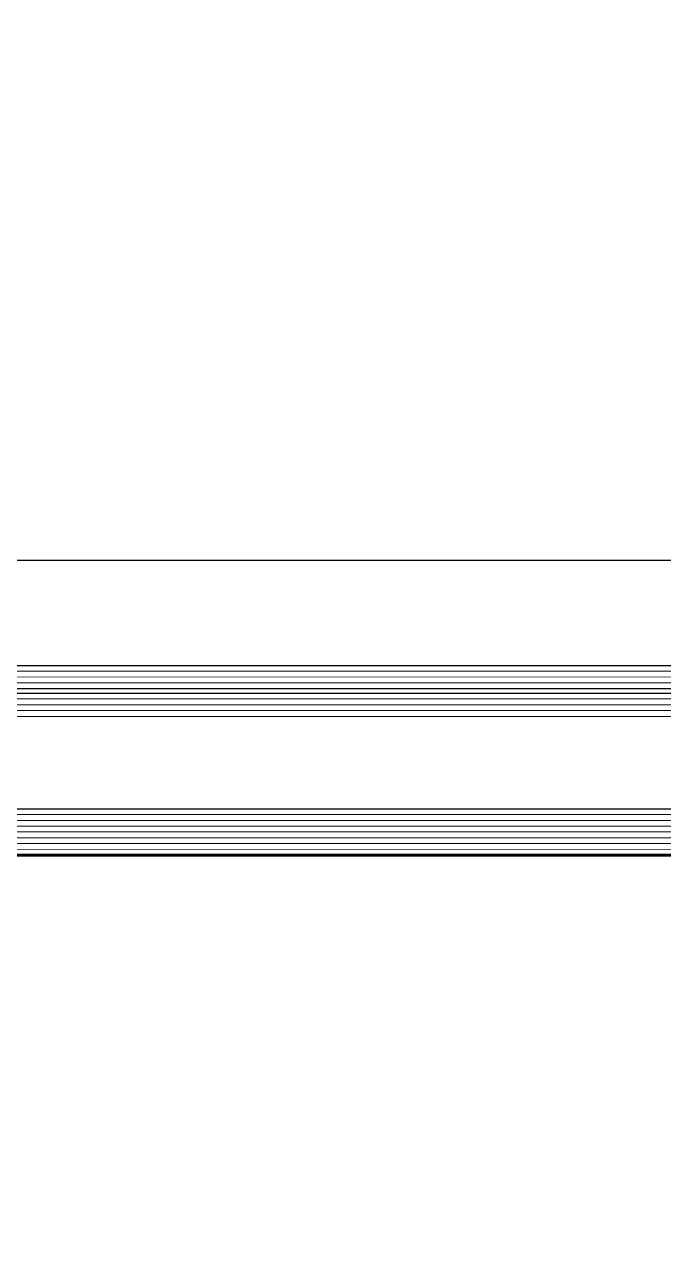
# Model space of a CAD drawing. Header units: centimetres. Extents: x -20963 to 233486, y -95276 to 159172.
# Drawn here: x 106912.03 to 106923.08, y 31741.49 to 31762.61 of the extents above; entities that cross this region are included whole.
import ezdxf

# ---------------------------------------------------------------- set-up
doc = ezdxf.new("R2010")
doc.units = ezdxf.units.CM
doc.header["$LTSCALE"] = 10
doc.header["$MEASUREMENT"] = 0
doc.linetypes.add('DASHDOT2', pattern=[0.5, 0.25, -0.125, 0, -0.125])
for name, color, linetype, lineweight in [('006 plans$0$$glazing$0$A-LIN-30', 2, 'Continuous', 30), ('006 plans$0$$glazing$0$Glazing', 3, 'Continuous', 25), ('006 plans$0$$glazing$0$Hatch', 89, 'Continuous', 13), ('006 plans$0$A-DOOR', 5, 'Continuous', 13), ('006 Slab Edge$0$A-SLB-EDG', 171, 'Continuous', 60)]:
    doc.layers.add(name, color=color, linetype=linetype, lineweight=lineweight)
doc.layers.add('A-MA-DEMISE LINE', color=10, linetype='DASHDOT2')
doc.layers.add('LP-DIMENSION_INT_100', color=51, linetype='Continuous')

# ---------------------------------------------------------------- blocks, each defined once
blk = doc.blocks.new('gfgf')
at = {"layer": '006 plans$0$$glazing$0$A-LIN-30', "color": 30}
blk.add_line((403698.47, 244851.03), (405366.2, 244850.99), dxfattribs=at)
at = {"layer": '006 plans$0$$glazing$0$Glazing', "linetype": 'Continuous'}
for p, q in [((403678.73, 244832.8), (405384.94, 244832.76)), ((403678.73, 244832.8), (405384.94, 244832.76)), ((403678.73, 244828.8), (405384.94, 244828.76)), ((403678.73, 244828.8), (405384.94, 244828.76)), ((403678.73, 244828), (405384.94, 244827.96)), ((403678.73, 244828), (405384.94, 244827.96)), ((403678.73, 244824), (405384.94, 244823.96)), ((403678.73, 244824), (405384.94, 244823.96)), ((403678.73, 244808), (405384.94, 244807.96)), ((403678.73, 244808), (405384.94, 244807.96)), ((405384.94, 244799.96), (403678.73, 244800)), ((405384.94, 244799.96), (403678.73, 244800))]:
    blk.add_line(p, q, dxfattribs=at)
at = {"layer": '006 plans$0$$glazing$0$Hatch', "linetype": 'Continuous'}
for p, q in [((403677.73, 244831.8), (405385.94, 244831.76)), ((403677.73, 244831.8), (405385.94, 244831.76)), ((403677.73, 244830.8), (405385.94, 244830.76)), ((403677.73, 244830.8), (405385.94, 244830.76)), ((403677.73, 244829.8), (405385.94, 244829.76)), ((403677.73, 244829.8), (405385.94, 244829.76)), ((405385.94, 244826.96), (403677.73, 244827)), ((405385.94, 244826.96), (403677.73, 244827)), ((405385.94, 244825.96), (403677.73, 244826)), ((405385.94, 244825.96), (403677.73, 244826)), ((405385.94, 244824.96), (403677.73, 244825)), ((405385.94, 244824.96), (403677.73, 244825)), ((405385.94, 244806.96), (403677.73, 244807)), ((405385.94, 244806.96), (403677.73, 244807)), ((405385.94, 244805.96), (403677.73, 244806)), ((405385.94, 244805.96), (403677.73, 244806)), ((405385.94, 244804.96), (403677.73, 244805)), ((405385.94, 244804.96), (403677.73, 244805)), ((405385.94, 244803.96), (403677.73, 244804)), ((405385.94, 244803.96), (403677.73, 244804)), ((405385.94, 244802.96), (403677.73, 244803)), ((405385.94, 244802.96), (403677.73, 244803)), ((405385.94, 244801.96), (403677.73, 244802)), ((405385.94, 244801.96), (403677.73, 244802)), ((405385.94, 244800.96), (403677.73, 244801)), ((405385.94, 244800.96), (403677.73, 244801))]:
    blk.add_line(p, q, dxfattribs=at)
at = {"layer": '006 plans$0$A-DOOR'}
blk.add_lwpolyline([(406397.39, 246500), (406954.03, 246500), (406950.01, 244498.52), (405451.05, 244498.52), (405451.04, 244799.96), (391452.27, 244800)], dxfattribs=at)
at = {"layer": '006 Slab Edge$0$A-SLB-EDG'}
blk.add_lwpolyline([(409947.39, 241470), (401557.39, 241470), (401557.41, 244800), (405447.39, 244799.96), (405447.39, 244950), (406547.35, 244950), (406547.35, 245680), (409947.39, 245680)], dxfattribs=at)
blk = doc.blocks.new('PLAN')
at = {"layer": 'A-MA-DEMISE LINE', "color": 4, "xscale": 0.1, "yscale": 0.1, "zscale": 0.1}
blk.add_blockref('gfgf', (62317.381, 7268.244, 0), dxfattribs=at)

msp = doc.modelspace()

# ---------------------------------------------------------------- block references
at = {"layer": 'LP-DIMENSION_INT_100', "color": 2}
msp.add_blockref('PLAN', (4076.067, 0), dxfattribs=at)

doc.saveas('drawing.dxf')
